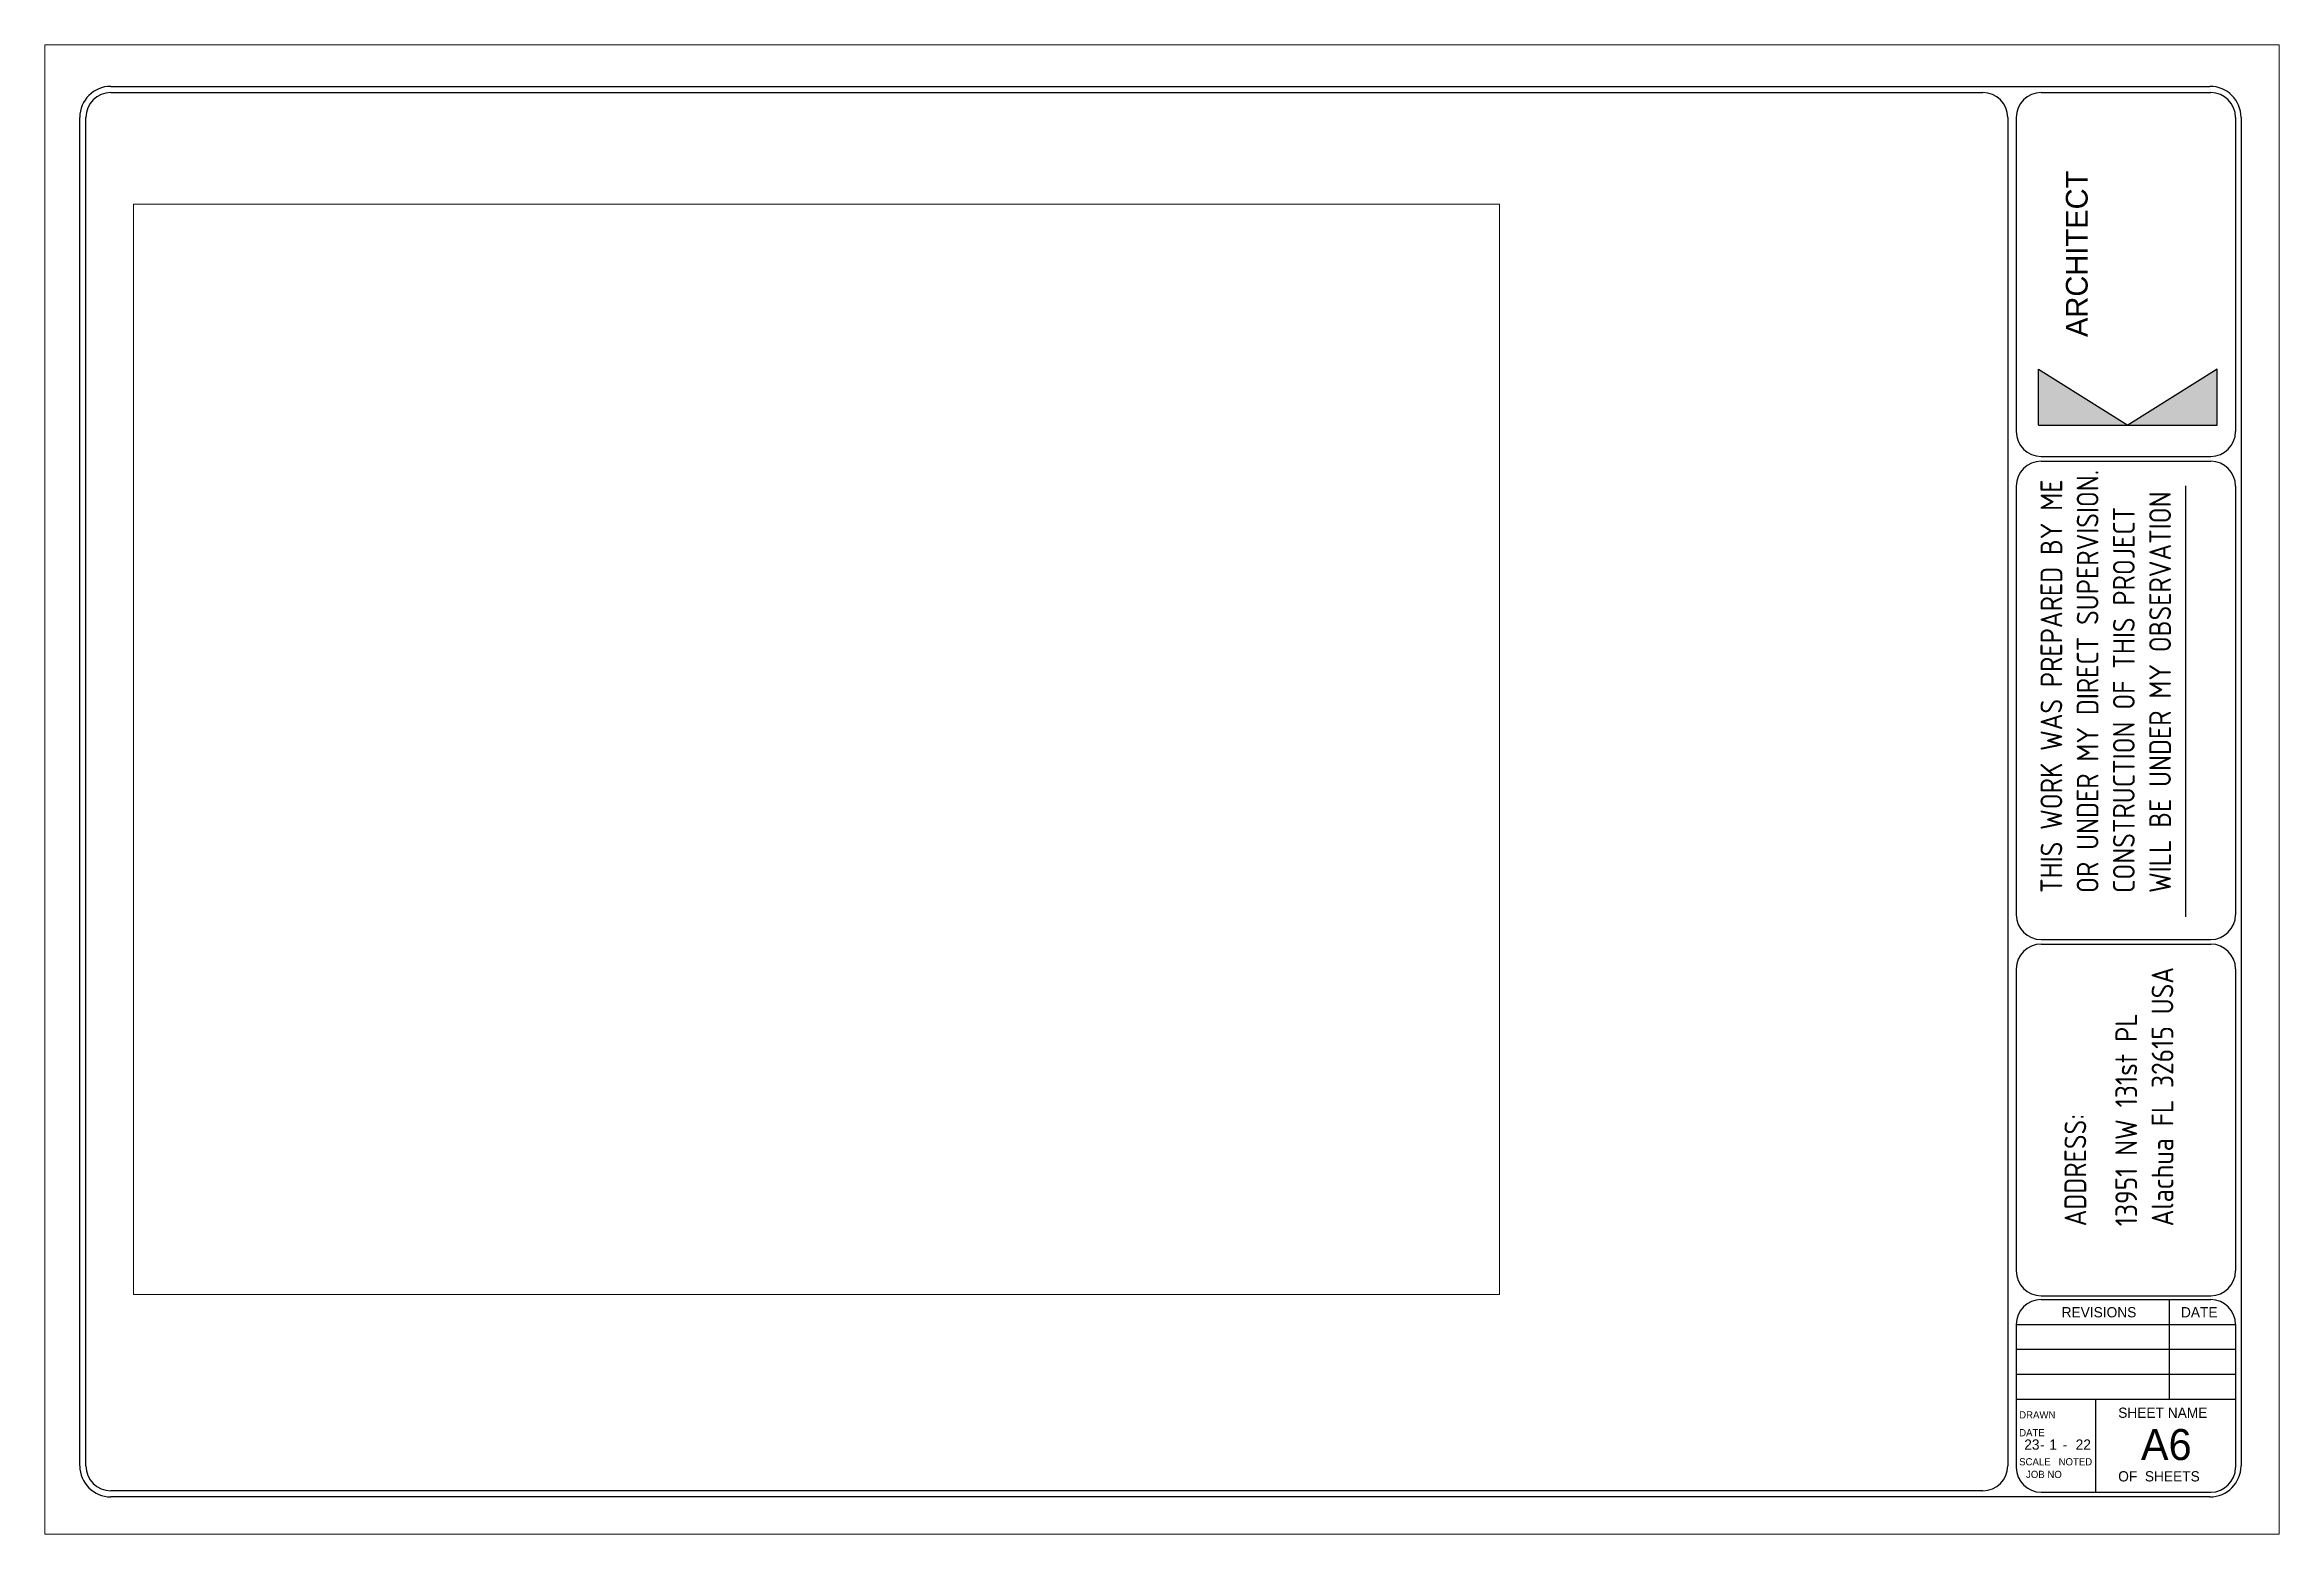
# Paper-space layout 'Layout7' of a CAD drawing. Header units: inches. Extents: x 0 to 36, y 0 to 24.
import ezdxf

# ---------------------------------------------------------------- set-up
doc = ezdxf.new("R2010")
doc.units = ezdxf.units.IN
doc.header["$MEASUREMENT"] = 0
doc.layers.add('TITLEBLOCK', color=7, linetype='Continuous')
doc.layers.add('VIEW PORT LINE', color=7, linetype='Continuous', plot=False)
doc.styles.add('TXT', font='X-HAND1F', dxfattribs={"height": 4})

psp = doc.layouts.new('Layout7')

# ---------------------------------------------------------------- hatches: boundary and pattern name
h = psp.add_hatch(color=256)
h.dxf.hatch_style = 1
h.paths.add_polyline_path([(32.079, 18.736), (32.079, 17.833), (33.517, 17.833)])
h.paths.add_polyline_path([(34.955, 17.833), (34.955, 18.736), (33.517, 17.833)])

# ---------------------------------------------------------------- linework, layer by layer
for p, q in [((1.043, 23.286), (34.837, 23.286)), ((1.043, 23.186), (31.182, 23.186)), ((32.118, 23.186), (34.849, 23.186)), ((0.543, 1.081), (0.543, 22.786)), ((0.643, 1.081), (0.643, 22.786)), ((31.582, 22.786), (31.582, 1.081)), ((31.718, 22.786), (31.718, 17.73)), ((35.249, 22.786), (35.249, 17.73)), ((35.337, 22.786), (35.337, 1.081)), ((32.079, 17.833), (32.079, 18.736)), ((32.079, 18.736), (33.517, 17.833)), ((34.955, 18.736), (33.517, 17.833)), ((34.955, 17.833), (34.955, 18.736)), ((32.079, 17.833), (34.955, 17.833)), ((32.118, 17.33), (34.849, 17.33)), ((32.118, 17.252), (34.849, 17.252)), ((31.718, 16.852), (31.718, 9.953)), ((34.447, 9.916), (34.447, 16.856)), ((35.249, 16.852), (35.249, 9.953)), ((32.118, 9.553), (34.849, 9.553)), ((32.118, 9.479), (34.849, 9.479)), ((31.718, 9.079), (31.718, 4.22)), ((35.249, 9.079), (35.249, 4.22)), ((32.118, 3.82), (34.849, 3.82)), ((32.118, 3.757), (34.849, 3.757)), ((34.18, 3.757), (34.18, 2.157)), ((31.718, 3.357), (31.718, 1.057)), ((31.718, 3.357), (35.249, 3.357)), ((35.249, 3.357), (35.249, 1.057)), ((31.718, 2.957), (35.249, 2.957)), ((31.718, 2.557), (35.249, 2.557)), ((31.718, 2.157), (35.249, 2.157)), ((32.993, 2.157), (32.993, 0.657)), ((31.182, 0.681), (1.043, 0.681)), ((34.837, 0.581), (1.043, 0.581)), ((32.118, 0.657), (34.849, 0.657))]:
    psp.add_line(p, q)
for centre, radius, start, end in [((1.043, 22.786), 0.5, 90, 180), ((1.043, 22.786), 0.4, 90, 180), ((31.182, 22.786), 0.4, 0, 90), ((32.118, 22.786), 0.4, 90, 180), ((34.837, 22.786), 0.5, 0, 90), ((34.849, 22.786), 0.4, 0, 90), ((32.118, 17.73), 0.4, 180, 270), ((34.849, 17.73), 0.4, 270, 0), ((32.118, 16.852), 0.4, 90, 180), ((34.849, 16.852), 0.4, 0, 90), ((32.118, 9.953), 0.4, 180, 270), ((34.849, 9.953), 0.4, 270, 0), ((32.118, 9.079), 0.4, 90, 180), ((34.849, 9.079), 0.4, 0, 90), ((32.118, 4.22), 0.4, 180, 270), ((34.849, 4.22), 0.4, 270, 0), ((32.118, 3.357), 0.4, 90, 180), ((34.849, 3.357), 0.4, 0, 90), ((1.043, 1.081), 0.5, 180, 270), ((1.043, 1.081), 0.4, 180, 270), ((31.182, 1.081), 0.4, 270, 0), ((34.837, 1.081), 0.5, 270, 0), ((32.118, 1.057), 0.4, 180, 270), ((34.849, 1.057), 0.4, 270, 0)]:
    psp.add_arc(centre, radius, start, end)

# ---------------------------------------------------------------- texts
psp.add_text('ARCHITECT', height=0.35, rotation=90).set_placement((32.868, 19.251))
at = {"char_height": 0.35, "attachment_point": 1, "rotation": 90}
for s, width, insert in [('{\\Fgbenor|c0;THIS WORK WAS PREPARED BY ME\\POR UNDER MY DIRECT SUPERVISION.\\PCONSTRUCTION OF THIS PROJECT\\PWILL BE UNDER MY OBSERVATION}', 9.39786, (32.109, 10.303)), ('{\\Fgbenor|c0;13951 NW 131st PL Alachua FL 32615 USA }', 4.69278, (33.314, 4.937)), ('{\\Fgbenor|c0;ADDRESS:}', 2.87221, (32.495, 4.937))]:
    psp.add_mtext_dynamic_manual_height_columns(s, width=width, gutter_width=1, heights=[0], dxfattribs=dict(at, insert=insert))
at = {"insert": (33.725, 1.674), "char_height": 0.4994, "attachment_point": 1}
psp.add_mtext_dynamic_manual_height_columns('A6', width=0.294, gutter_width=1, heights=[0], dxfattribs=at)
at = {"layer": 'TITLEBLOCK', "color": 7, "linetype": 'Continuous', "style": 'TXT'}
for s, height, p in [('REVISIONS', 0.1651, (32.449, 3.471)), ('DATE', 0.1651, (34.37, 3.471)), ('DRAWN', 0.1156, (31.765, 1.844)), ('SHEET NAME', 0.1651, (33.36, 1.854)), ('DATE', 0.1156, (31.765, 1.557)), ('23', 0.1651, (31.847, 1.341)), ('1', 0.165, (32.251, 1.341)), ('22', 0.1651, (32.675, 1.341)), ('SCALE', 0.1156, (31.765, 1.089)), ('-', 0.165, (32.104, 1.341)), ('NOTED', 0.1156, (32.4, 1.089)), ('-', 0.165, (32.464, 1.341)), ('JOB NO', 0.1156, (31.876, 0.886)), ('OF  SHEETS', 0.1651, (33.36, 0.83))]:
    psp.add_text(s, height=height, dxfattribs=at).set_placement(p)

# ---------------------------------------------------------------- viewports
at = {"layer": '0'}
psp.add_viewport(center=(17.966, 11.968), size=(35.975, 23.977), view_center_point=(4223.28221, -6112.980116), view_height=287.72398189, dxfattribs=at)
at = {"layer": 'VIEW PORT LINE', "color": 7}
psp.add_viewport(center=(12.402, 12.614), size=(21.993, 17.54809), view_center_point=(4959.834456, -6147.347667), view_height=421.15420367, status=3, dxfattribs=at)

doc.saveas('drawing.dxf')
